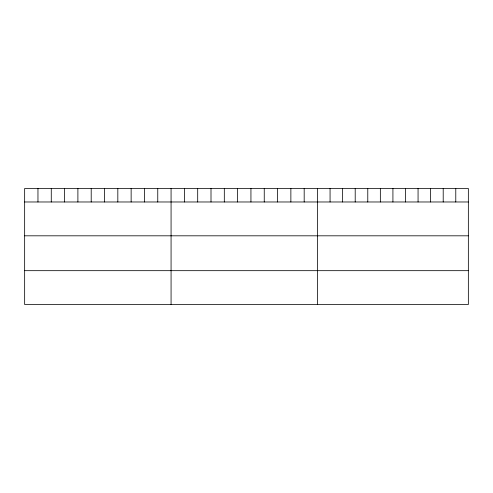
<?xml version="1.0" encoding="UTF-8"?>
<svg xmlns="http://www.w3.org/2000/svg" width="493" height="493" viewBox="0 0 493 493"><rect width="100%" height="100%" fill="white"/><g stroke="black" fill="none" stroke-linecap="round" stroke-linejoin="round"><path stroke-width="0.74" d="M468.35 201.976L468.35 304.514L24.65 304.514L24.65 188.486L468.35 188.486L468.35 201.976L24.65 201.976M24.65 235.814L468.35 235.814M24.65 270.675L468.35 270.675M455.779 188.486L455.779 201.976M443.207 188.486L443.207 201.976M430.635 188.486L430.635 201.976M418.064 188.486L418.064 201.976M405.492 188.486L405.492 201.976M392.921 188.486L392.921 201.976M380.349 188.486L380.349 201.976M367.778 188.486L367.778 201.976M355.206 188.486L355.206 201.976M342.635 188.486L342.635 201.976M330.063 188.486L330.063 201.976M317.492 188.486L317.492 304.514M304.181 188.486L304.181 201.976M290.87 188.486L290.87 201.976M277.559 188.486L277.559 201.976M264.248 188.486L264.248 201.976M250.937 188.486L250.937 201.976M237.626 188.486L237.626 201.976M224.315 188.486L224.315 201.976M211.004 188.486L211.004 201.976M197.693 188.486L197.693 201.976M184.382 188.486L184.382 201.976M171.071 188.486L171.071 304.514M157.76 188.486L157.76 201.976M144.449 188.486L144.449 201.976M131.138 188.486L131.138 201.976M117.827 188.486L117.827 201.976M104.516 188.486L104.516 201.976M91.205 188.486L91.205 201.976M77.894 188.486L77.894 201.976M64.583 188.486L64.583 201.976M51.272 188.486L51.272 201.976M37.961 188.486L37.961 201.976"/></g></svg>
